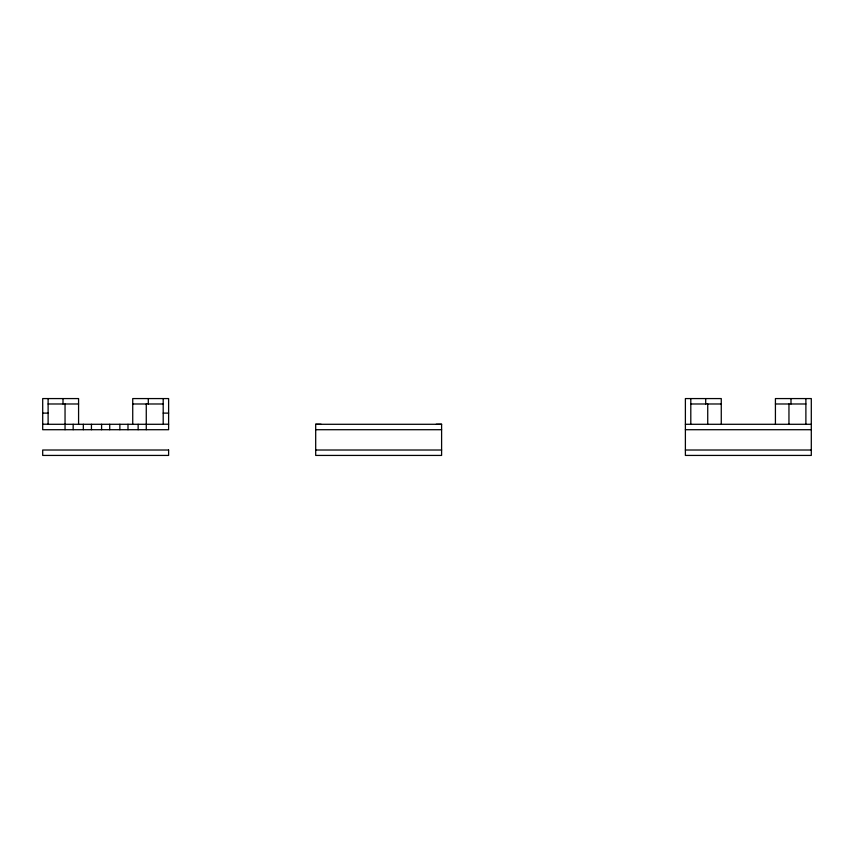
<?xml version="1.0" encoding="UTF-8"?>
<svg xmlns="http://www.w3.org/2000/svg" width="854" height="854" viewBox="0 0 854 854"><rect width="100%" height="100%" fill="white"/><g stroke="black" fill="none" stroke-linecap="round" stroke-linejoin="round"><path stroke-width="1.28" d="M48.112 403.985L78.579 403.985M132.733 403.985L163.199 403.985M690.801 403.985L721.267 403.985M775.421 403.985L805.888 403.985M42.7 413.112L48.112 413.112M163.199 413.112L168.612 413.112M42.7 424.214L48.112 424.214M163.199 424.214L168.612 424.214M315.692 424.289L441.603 424.289M685.388 424.289L811.3 424.289M315.692 429.711L441.603 429.711M685.388 429.711L811.3 429.711M315.692 450.015L441.603 450.015M685.388 450.015L811.3 450.015M805.888 398.572L805.888 424.289M790.996 398.572L790.996 403.985M788.957 403.985L788.957 424.289M775.421 424.289L775.421 398.572L811.3 398.572L811.3 455.428L685.388 455.428L685.388 398.572L721.267 398.572L721.267 424.289M707.731 403.985L707.731 424.289M705.692 398.572L705.692 403.985M690.801 398.572L690.801 424.289M436.191 424.289L441.603 424.214L441.603 455.428L315.692 455.428L315.692 424.214L321.115 424.289M163.199 398.572L163.199 424.289L48.112 424.289L48.112 398.572M148.308 398.572L148.308 403.985M146.269 403.985L146.269 429.711M138.145 424.289L138.145 429.711M132.733 424.289L132.733 398.572L168.612 398.572L168.612 429.711L42.7 429.711L42.7 398.572L78.579 398.572L78.579 424.289M127.993 424.289L127.993 429.711M119.87 424.289L119.87 429.711M109.718 424.289L109.718 429.711M101.594 424.289L101.594 429.711M91.442 424.289L91.442 429.711M83.318 424.289L83.318 429.711M73.166 424.289L73.166 429.711M65.043 403.985L65.043 429.711M63.004 398.572L63.004 403.985M168.612 450.015L42.7 450.015L42.7 455.428L168.612 455.428L168.612 450.015"/></g></svg>
